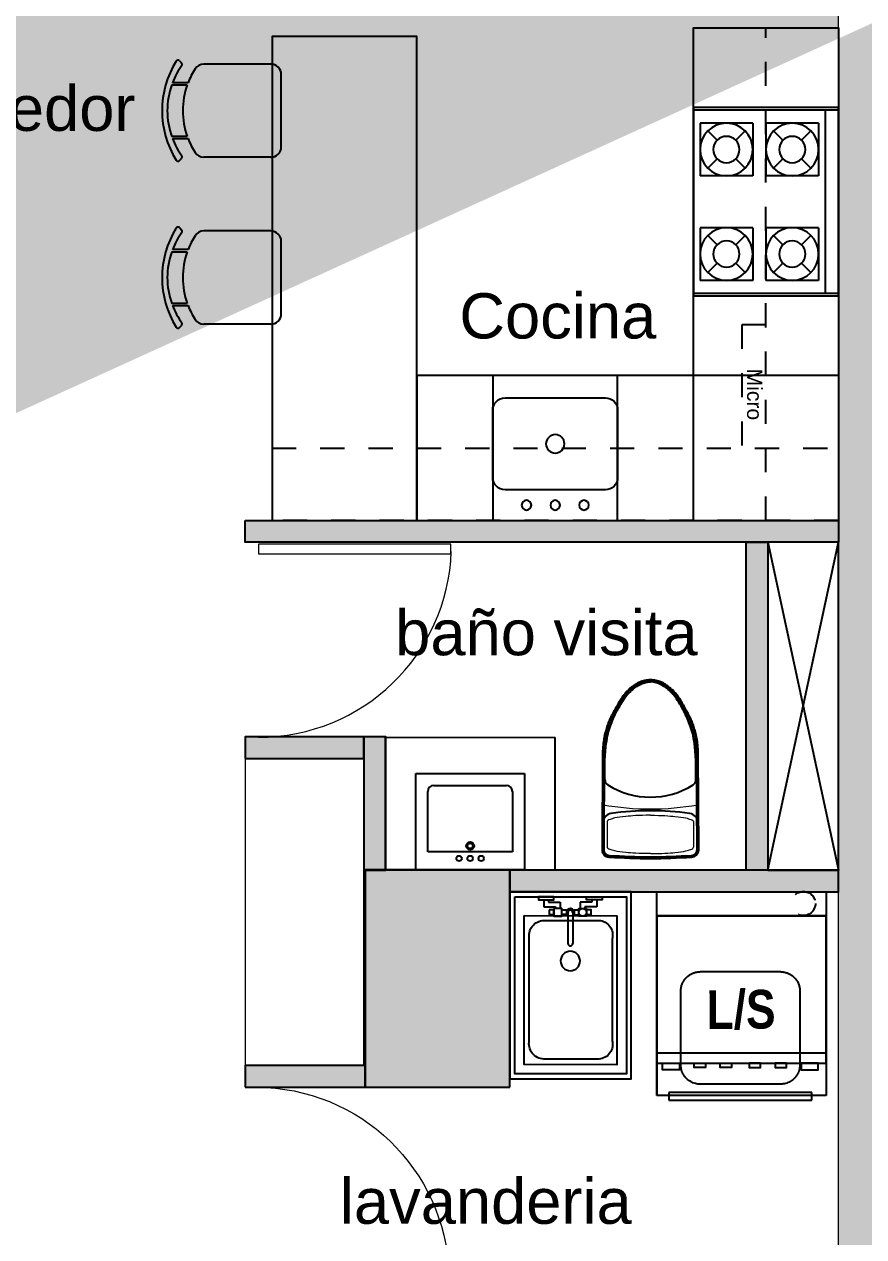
# Model space of a CAD drawing. Header units: metres. Extents: x -598 to 357, y -242 to 574.
# Drawn here: x -202.95 to -199.47, y 282.87 to 287.89 of the extents above; entities that cross this region are included whole.
import ezdxf

# ---------------------------------------------------------------- set-up
doc = ezdxf.new("R2010")
doc.units = ezdxf.units.M
doc.set_wipeout_variables(frame=1)
doc.linetypes.add('xref_Nivel TIPICO$0$HIDDEN2', pattern=[0.1875, 0.125, -0.0625])
for name, color, linetype, lineweight in [('A-DOOR', 1, 'Continuous', 18), ('Muro Mamspoteria', 5, 'Continuous', 9), ('P-SANR-FIXT', 251, 'Continuous', 18), ('xref_Nivel TIPICO$0$C-closets', 1, 'Continuous', 18)]:
    doc.layers.add(name, color=color, linetype=linetype, lineweight=lineweight)
for name, color, linetype in [('APTOS_SPZ_MCH_N2 MUNI$0$DUCTOS', 1, 'Continuous'), ('APTOS_SPZ_MCH_N2 MUNI$0$Muebles', 1, 'Continuous'), ('MINUSV', 7, 'Continuous'), ('Muebles fijos', 251, 'Continuous'), ('T-texto', 8, 'Continuous'), ('xref_Nivel TIPICO$0$C-cocinas', 1, 'Continuous'), ('xref_Nivel TIPICO$0$H-hatch mamposteria', 8, 'Continuous'), ('xref_Nivel TIPICO$0$H-hatch tablayeso', 9, 'Continuous'), ('xref_Nivel TIPICO$0$M-lavadora secadora', 1, 'Continuous'), ('xref_Nivel TIPICO$0$M-lavatrastos', 1, 'Continuous'), ('xref_Nivel TIPICO$0$M-muro tablayeso', 4, 'Continuous'), ('xref_Nivel TIPICO$0$M-pila', 1, 'Continuous')]:
    doc.layers.add(name, color=color, linetype=linetype)
doc.styles.get("Standard").update_dxf_attribs({"font": 'arial.ttf'})
doc.styles.add('xref_Nivel TIPICO$0$Arial (bold)', font='arialbd.ttf', dxfattribs={"height": 0.048848})
doc.styles.add('xref_Nivel TIPICO$0$Standard', font='arial.ttf')

# ---------------------------------------------------------------- blocks, each defined once
blk = doc.blocks.new('xref_Nivel TIPICO$0$SINK')
at = {"layer": 'xref_Nivel TIPICO$0$M-lavatrastos', "color": 8}
blk.add_lwpolyline([(-0.4518, 0), (0.0654, 0), (0.0654, -0.6), (-0.4518, -0.6)], close=True, dxfattribs=at)
at = {"layer": 'xref_Nivel TIPICO$0$M-lavatrastos'}
blk.add_lwpolyline([(0.0654, -0.1778, 0.414214), (0.0146, -0.127), (-0.401, -0.127, 0.414214), (-0.4518, -0.1778), (-0.4518, -0.4572, 0.414214), (-0.401, -0.508), (0.0146, -0.508, 0.414214), (0.0654, -0.4572)], format="xyb", close=True, dxfattribs=at)
for centre, radius in [((-0.3121, -0.0635), 0.0201), ((-0.1932, -0.0635), 0.0201), ((-0.0743, -0.0635), 0.0201), ((-0.1932, -0.3175), 0.0381)]:
    blk.add_circle(centre, radius, dxfattribs=at)
blk = doc.blocks.new('xref_Nivel TIPICO$0$GRIFO_MOPSKIN')
for p, q in [((0.01, 0.0845), (0.0325, 0.0845)), ((0.0325, 0.0845), (0.0325, 0.047)), ((0.01, 0.0695), (0.0175, 0.0695)), ((0.0175, 0.0695), (0.0175, 0.032)), ((0.0325, 0.047), (0.0375, 0.047)), ((0.0175, 0.032), (0.0375, 0.032)), ((0.0504, 0.0075), (0.1504, 0.0075)), ((0.0175, -0.07), (0.0175, -0.0325)), ((0.0175, -0.0325), (0.0375, -0.0325)), ((0.0504, -0.0075), (0.1504, -0.0075)), ((0.01, -0.07), (0.0175, -0.07)), ((0.0325, -0.085), (0.0325, -0.0475)), ((0.0325, -0.0475), (0.0375, -0.0475)), ((0.01, -0.085), (0.0325, -0.085))]:
    blk.add_line(p, q)
for points in [[(0, 0.102), (0.01, 0.102), (0.01, 0.052), (0, 0.052)], [(0.0375, 0.052), (0.0625, 0.052), (0.0625, 0.027), (0.0375, 0.027)], [(0.0425, 0.052), (0.0575, 0.052), (0.0575, 0.067), (0.0425, 0.067)], [(0.0429, 0.0125), (0.0579, 0.0125), (0.0579, 0.0275), (0.0429, 0.0275)], [(0.0375, -0.0525), (0.0625, -0.0525), (0.0625, -0.0275), (0.0375, -0.0275)], [(0.0425, -0.0125), (0.0575, -0.0125), (0.0575, -0.0275), (0.0425, -0.0275)], [(0, -0.1025), (0.01, -0.1025), (0.01, -0.0525), (0, -0.0525)], [(0.0425, -0.0675), (0.0575, -0.0675), (0.0575, -0.0525), (0.0425, -0.0525)]]:
    blk.add_lwpolyline(points, close=True)
blk.add_circle((0.05, 0.0395), 0.0125)
for centre, radius, start, end in [((0.0504, 0), 0.0125, 36.8699, 323.1301), ((0.0504, 0), 0.0075, 90, 270), ((0.1504, 0), 0.0075, 270, 90)]:
    blk.add_arc(centre, radius, start, end)
blk = doc.blocks.new('xref_Nivel TIPICO$0$PILA')
at = {"layer": 'xref_Nivel TIPICO$0$M-pila'}
for points in [[(0, 0.25), (0.7745, 0.25), (0.7745, -0.2525), (0, -0.2525)], [(0.0206, 0.2294), (0.0206, -0.2319), (0.7539, -0.2319), (0.7539, 0.2294)], [(0.0206, 0.2294), (0.0206, -0.2319), (0.7539, -0.2319), (0.7539, 0.2294)], [(0.0981, 0.1906), (0.0998, -0.1931), (0.7169, -0.1931), (0.7151, 0.1906)]]:
    blk.add_lwpolyline(points, close=True, dxfattribs=at)
blk.add_lwpolyline([(0.6932, -0.1178), (0.6932, 0.1097, 0.462552), (0.6157, 0.17), (0.196, 0.1698, 0.461917), (0.1186, 0.1095), (0.1186, -0.118, 0.478059), (0.1962, -0.1729), (0.6159, -0.1727, 0.47745)], format="xyb", close=True, dxfattribs=at)
blk.add_circle((0.2869, 0), 0.0403, dxfattribs=at)
at = {"layer": 'xref_Nivel TIPICO$0$M-pila', "xscale": -1.290849937925769, "yscale": 1.290849937925769, "zscale": 1.290849937925769, "rotation": 180}
blk.add_blockref('xref_Nivel TIPICO$0$GRIFO_MOPSKIN', (0.0206, 0), dxfattribs=at)
blk = doc.blocks.new('xref_Nivel TIPICO$0$LAVADORA SECADORA')
at = {"linetype": 'xref_Nivel TIPICO$0$HIDDEN2', "ltscale": 0.1}
blk.add_lwpolyline([(-0.1, 0.702), (0, 0.702), (0, 0), (-0.1, 0)], close=True, dxfattribs=at)
blk.add_circle((-0.0511, 0.607), 0.05, dxfattribs=at)
at = {"layer": 'xref_Nivel TIPICO$0$M-lavadora secadora'}
for p, q in [((0, 0), (0, 0.702)), ((0, 0.702), (0.7443, 0.702)), ((0, 0), (0, 0.702)), ((0.7443, 0.702), (0.7443, 0)), ((0.7311, 0.642), (0.7311, 0.05)), ((0.763, 0.642), (0.7311, 0.642)), ((0.763, 0.05), (0.763, 0.642)), ((0.0933, 0), (0, 0)), ((0, 0), (0.7443, 0)), ((0, 0), (0.0933, 0)), ((0.7443, 0), (0, 0)), ((0.7311, 0.05), (0.763, 0.05))]:
    blk.add_line(p, q, dxfattribs=at)
for points in [[(0, 0), (0.61, 0), (0.61, 0.702), (0, 0.702)], [(0.61, 0), (0.61, 0.702), (0.5682, 0.702), (0.5682, 0)], [(0.61, 0.6687), (0.61, 0.5985), (0.6383, 0.5985), (0.6383, 0.6687)], [(0.61, 0.5369), (0.61, 0.4905), (0.6287, 0.4905), (0.6287, 0.5369)], [(0.61, 0.4291), (0.61, 0.3827), (0.6287, 0.3827), (0.6287, 0.4291)], [(0.61, 0.2629), (0.61, 0.3093), (0.6287, 0.3093), (0.6287, 0.2629)], [(0.61, 0.1551), (0.61, 0.2015), (0.6287, 0.2015), (0.6287, 0.1551)], [(0.61, 0.0233), (0.61, 0.0935), (0.6383, 0.0935), (0.6383, 0.0233)]]:
    blk.add_lwpolyline(points, close=True, dxfattribs=at)
for points, knots in [([(0.231, 0.5087), (0.231, 0.531), (0.2518, 0.5697), (0.2879, 0.592), (0.3087, 0.592), (0.4594, 0.592), (0.61, 0.592)], [0, 0, 0, 1, 2, 3, 3, 3.968121, 3.968121, 3.968121]), ([(0.61, 0.592), (0.615, 0.592), (0.6199, 0.592), (0.6408, 0.592), (0.6768, 0.5697), (0.6977, 0.531), (0.6977, 0.5087), (0.6977, 0.35), (0.6977, 0.1833), (0.6977, 0.161), (0.6768, 0.1223), (0.6408, 0.1), (0.6199, 0.1), (0.615, 0.1), (0.61, 0.1)], [3.968121, 3.968121, 3.968121, 4, 4, 5, 6, 7, 7, 8, 8, 9, 10, 11, 11, 11.031879, 11.031879, 11.031879]), ([(0.61, 0.1), (0.4594, 0.1), (0.3087, 0.1), (0.2879, 0.1), (0.2518, 0.1223), (0.231, 0.161), (0.231, 0.1833), (0.231, 0.35), (0.231, 0.5087)], [11.031879, 11.031879, 11.031879, 12, 12, 13, 14, 15, 15, 16, 16, 16])]:
    blk.add_open_spline(points, degree=2, knots=knots, dxfattribs=at)
at = {"layer": 'xref_Nivel TIPICO$0$M-lavadora secadora', "style": 'xref_Nivel TIPICO$0$Arial (bold)', "oblique": 0.1717, "width": 0.818119}
blk.add_text('L/S', height=0.16054, rotation=90.5192, dxfattribs=at).set_placement((0.469, 0.2069))
blk = doc.blocks.new('Familia Puertas - P-7-13066183-AMUEBLADAS N8 _18_34')
at = {"layer": 'A-DOOR'}
for p, q in [((-0.4492, 1), (-0.5, 1)), ((-0.5, 1), (-0.5, 0)), ((-0.4492, 0), (-0.4492, 1)), ((-0.5, 0), (-0.4492, 0))]:
    blk.add_line(p, q, dxfattribs=at)
at = {"layer": 'A-DOOR', "color": 8, "true_color": 0x808080}
blk.add_arc((-0.4972, 0.0006), 1.0022, 359.96451, 87.98542, dxfattribs=at)
blk = doc.blocks.new('columna')
at = {"true_color": 0x939598}
h = blk.add_hatch(color=252, dxfattribs=at)
h.dxf.hatch_style = 1
h.paths.add_polyline_path([(154.7475, 259.8959), (155.6475, 259.8959), (155.6475, 259.2959), (154.7475, 259.2959)])
at = {"color": 252, "true_color": 0x939598}
blk.add_lwpolyline([(154.7475, 259.8959), (155.6475, 259.8959), (155.6475, 259.2959), (154.7475, 259.2959), (154.7475, 259.8959)], dxfattribs=at)
blk = doc.blocks.new('*U327')
at = {"layer": 'xref_Nivel TIPICO$0$H-hatch tablayeso', "transparency": 33554559}
h = blk.add_hatch(color=256, dxfattribs=at)
h.dxf.hatch_style = 1
h.paths.add_polyline_path([(0, 90), (0, 0), (496, 0), (496, 90)])
at = {"layer": 'xref_Nivel TIPICO$0$M-muro tablayeso'}
blk.add_lwpolyline([(496, 0), (0, 0), (0, 90), (496, 90), (496, 0)], dxfattribs=at)
blk = doc.blocks.new('*U334')
at = {"layer": 'xref_Nivel TIPICO$0$H-hatch tablayeso', "transparency": 33554559}
h = blk.add_hatch(color=256, dxfattribs=at)
h.dxf.hatch_style = 1
h.paths.add_polyline_path([(0, 90), (0, 0), (1360, 0), (1360, 90)])
at = {"layer": 'xref_Nivel TIPICO$0$M-muro tablayeso'}
blk.add_lwpolyline([(1360, 0), (0, 0), (0, 90), (1360, 90), (1360, 0)], dxfattribs=at)
blk = doc.blocks.new('*U332')
at = {"layer": 'xref_Nivel TIPICO$0$H-hatch tablayeso', "transparency": 33554559}
h = blk.add_hatch(color=256, dxfattribs=at)
h.dxf.hatch_style = 1
h.paths.add_polyline_path([(0, 90.9), (0, 0), (551.3, 0), (551.3, 90.9)])
at = {"layer": 'xref_Nivel TIPICO$0$M-muro tablayeso'}
blk.add_lwpolyline([(551.3, 0), (0, 0), (0, 90.9), (551.3, 90.9), (551.3, 0)], dxfattribs=at)
blk = doc.blocks.new('Toilet_Oval_17859 - MO- Inodoro-439146-NIVEL TIPICO 5 - 7  - AMOBLADO')
at = {"layer": 'P-SANR-FIXT', "lineweight": 50}
for p, q in [((-0.196, 0.4633), (-0.194, 0.0621)), ((0.194, 0.0621), (0.196, 0.4633))]:
    blk.add_line(p, q, dxfattribs=at)
at = {"layer": 'P-SANR-FIXT'}
for p, q in [((-0.1786, 0.3447), (-0.1786, 0.4512)), ((0.1786, 0.3447), (0.1786, 0.4512))]:
    blk.add_line(p, q, dxfattribs=at)
at = {"layer": 'P-SANR-FIXT', "lineweight": 25}
for p, q in [((-0.1887, 0.1708), (-0.1884, 0.0926)), ((0.1887, 0.1708), (0.1884, 0.0926))]:
    blk.add_line(p, q, dxfattribs=at)
at = {"layer": 'P-SANR-FIXT', "lineweight": 50}
for centre, radius, start, end in [((-0.1706, 0.4633), 0.0254, 90, 180), ((0, -1.9235), 2.4182, 90, 94.0453), ((0, -1.9235), 2.4182, 85.9547, 90), ((0.1706, 0.4633), 0.0254, 360, 90)]:
    blk.add_arc(centre, radius, start, end, dxfattribs=at)
at = {"layer": 'P-SANR-FIXT', "lineweight": 25}
for centre, radius, start, end in [((-0.1579, 0.3484), 0.0381, 180, 262.1046), ((0, 1.487), 1.1875, 262.1046, 277.8954), ((0.1579, 0.3484), 0.0381, 277.8954, 0), ((0, -0.0901), 0.3336, 58.0304, 121.9696), ((-0.1626, 0.1709), 0.0261, 122.4497, 180.2256), ((0.1626, 0.1709), 0.0261, 359.7744, 57.5503)]:
    blk.add_arc(centre, radius, start, end, dxfattribs=at)
at = {"layer": 'P-SANR-FIXT'}
blk.add_arc((0, -0.8197), 1.112, 79.8479, 100.1521, dxfattribs=at)
for points in [[(0, 0.4774), (-0.0484, 0.4774), (-0.1037, 0.4729), (-0.1428, 0.4681), (-0.1653, 0.461), (-0.1744, 0.4578), (-0.1786, 0.4531), (-0.1786, 0.4512)], [(0, 0.4774), (0.0484, 0.4774), (0.1037, 0.4729), (0.1428, 0.4681), (0.1653, 0.461), (0.1744, 0.4578), (0.1786, 0.4531), (0.1786, 0.4512)], [(0, 0.3185), (-0.0484, 0.3185), (-0.1037, 0.323), (-0.1428, 0.3278), (-0.1653, 0.3349), (-0.1744, 0.3381), (-0.1786, 0.3428), (-0.1786, 0.3447)], [(0, 0.3185), (0.0484, 0.3185), (0.1037, 0.323), (0.1428, 0.3278), (0.1653, 0.3349), (0.1744, 0.3381), (0.1786, 0.3428), (0.1786, 0.3447)]]:
    blk.add_open_spline(points, degree=3, knots=[0, 0, 0, 0, 0.1566407, 0.2861825, 0.3655305, 0.4088071, 0.4283279, 0.4283279, 0.4283279, 0.4283279], dxfattribs=at)
at = {"layer": 'P-SANR-FIXT', "lineweight": 50}
for points, knots in [([(-0.194, 0.0621), (-0.1937, 0.0503), (-0.1924, 0.028), (-0.189, 0.0038), (-0.1855, -0.0137), (-0.1826, -0.0259), (-0.1794, -0.0373), (-0.176, -0.048), (-0.1724, -0.0579), (-0.1688, -0.0672), (-0.165, -0.0758), (-0.1613, -0.084), (-0.1576, -0.0916), (-0.1529, -0.1013), (-0.1473, -0.1124), (-0.141, -0.1244), (-0.133, -0.1391), (-0.1251, -0.152), (-0.117, -0.1643), (-0.1107, -0.1733), (-0.1038, -0.1821), (-0.0962, -0.1908), (-0.0878, -0.1992), (-0.0783, -0.2075), (-0.0677, -0.2156), (-0.0585, -0.2217), (-0.0519, -0.2254), (-0.0482, -0.2275), (-0.0454, -0.2289), (-0.0426, -0.2302), (-0.0399, -0.2315), (-0.0376, -0.2325), (-0.0356, -0.2332), (-0.0335, -0.2339), (-0.0309, -0.2348), (-0.0276, -0.2357), (-0.0241, -0.2366), (-0.0201, -0.2374), (-0.0156, -0.2381), (-0.0092, -0.2391), (-0.0038, -0.2397), (0, -0.24)], [0, 0, 0, 0, 0.041667, 0.083333, 0.104167, 0.125, 0.145833, 0.166667, 0.1875, 0.208333, 0.229167, 0.25, 0.270833, 0.291667, 0.333333, 0.375, 0.416667, 0.5, 0.541667, 0.583333, 0.625, 0.666667, 0.708333, 0.75, 0.791667, 0.833333, 0.854167, 0.864583, 0.875, 0.885417, 0.895833, 0.90625, 0.911458, 0.916667, 0.927083, 0.9375, 0.947917, 0.958333, 0.96875, 0.979167, 1, 1, 1, 1]), ([(0, -0.24), (0.0038, -0.2397), (0.0092, -0.2391), (0.0156, -0.2381), (0.0201, -0.2374), (0.0241, -0.2366), (0.0276, -0.2357), (0.0309, -0.2348), (0.0341, -0.2338), (0.0371, -0.2327), (0.0399, -0.2315), (0.0426, -0.2302), (0.0454, -0.2289), (0.0482, -0.2275), (0.0519, -0.2254), (0.0585, -0.2217), (0.0677, -0.2156), (0.0783, -0.2075), (0.0878, -0.1992), (0.0962, -0.1908), (0.1038, -0.1821), (0.1107, -0.1733), (0.117, -0.1643), (0.1251, -0.152), (0.133, -0.1391), (0.141, -0.1244), (0.1473, -0.1124), (0.1529, -0.1013), (0.1576, -0.0916), (0.1613, -0.084), (0.165, -0.0758), (0.1688, -0.0672), (0.1724, -0.0579), (0.176, -0.048), (0.1794, -0.0373), (0.1826, -0.0259), (0.1855, -0.0137), (0.189, 0.0038), (0.1924, 0.028), (0.1937, 0.0503), (0.194, 0.0621)], [0, 0, 0, 0, 0.020833, 0.03125, 0.041667, 0.052083, 0.0625, 0.072917, 0.083333, 0.09375, 0.104167, 0.114583, 0.125, 0.135417, 0.145833, 0.166667, 0.208333, 0.25, 0.291667, 0.333333, 0.375, 0.416667, 0.458333, 0.5, 0.583333, 0.625, 0.666667, 0.708333, 0.729167, 0.75, 0.770833, 0.791667, 0.8125, 0.833333, 0.854167, 0.875, 0.895833, 0.916667, 0.958333, 1, 1, 1, 1])]:
    blk.add_open_spline(points, degree=3, knots=knots, dxfattribs=at)
at = {"layer": 'P-SANR-FIXT', "lineweight": 25}
for points in [[(-0.1884, 0.0926), (-0.1844, 0.0317), (-0.1781, -0.0197), (-0.1546, -0.0809), (-0.1328, -0.1236), (-0.1143, -0.1557), (-0.0938, -0.1851), (-0.066, -0.2094), (-0.0504, -0.2203), (-0.0177, -0.234), (0, -0.2337)], [(0.1884, 0.0926), (0.1844, 0.0317), (0.1781, -0.0197), (0.1546, -0.0809), (0.1328, -0.1236), (0.1143, -0.1557), (0.0938, -0.1851), (0.066, -0.2094), (0.0504, -0.2203), (0.0177, -0.234), (0, -0.2337)]]:
    blk.add_open_spline(points, degree=3, knots=[0, 0, 0, 0, 0.19509, 0.375915, 0.540569, 0.672678, 0.792703, 0.893059, 0.993012, 1.071971, 1.071971, 1.071971, 1.071971], dxfattribs=at)
blk = doc.blocks.new('L3')
blk.add_wipeout([(24.5796, 24.0767), (25.0296, 24.0767), (25.0296, 23.6767), (24.5796, 23.6767)]).dxf.layer = 'Muebles fijos'
at = {"layer": 'Muebles fijos'}
for p, q in [((24.5796, 24.0767), (25.0296, 24.0767)), ((24.5796, 23.6767), (24.5796, 24.0767)), ((24.6546, 24.0767), (24.9546, 24.0767)), ((25.0296, 24.0767), (25.0296, 23.6767)), ((24.6546, 24.0267), (24.9546, 24.0267)), ((24.6546, 24.0267), (24.9546, 24.0267)), ((24.5796, 23.7517), (24.5796, 24.0017)), ((24.6296, 23.7517), (24.6296, 24.0017)), ((24.6296, 23.7517), (24.6296, 24.0017)), ((24.9796, 24.0017), (24.9796, 23.7517)), ((24.9796, 24.0017), (24.9796, 23.7517)), ((25.0296, 24.0017), (25.0296, 23.6767)), ((24.9796, 23.7517), (24.6296, 23.7517)), ((24.9796, 23.7517), (24.8832, 23.7517)), ((25.0296, 23.6767), (24.5796, 23.6767)), ((25.0296, 23.6767), (24.5796, 23.6767))]:
    blk.add_line(p, q, dxfattribs=at)
for centre, radius in [((24.8046, 23.7766), 0.0161), ((24.8046, 23.7766), 0.0111), ((24.7588, 23.7245), 0.0111), ((24.8046, 23.7245), 0.0111), ((24.8504, 23.7245), 0.0111)]:
    blk.add_circle(centre, radius, dxfattribs=at)
for centre, start, end in [((24.6546, 24.0017), 90, 180), ((24.6546, 24.0017), 90, 180), ((24.9546, 24.0017), 0, 90), ((24.9546, 24.0017), 0, 90)]:
    blk.add_arc(centre, 0.025, start, end, dxfattribs=at)
blk = doc.blocks.new('*U335')
at = {"layer": 'xref_Nivel TIPICO$0$H-hatch tablayeso', "transparency": 33554559}
h = blk.add_hatch(color=256, dxfattribs=at)
h.dxf.hatch_style = 1
h.paths.add_polyline_path([(0, 90), (0, 0), (2456, 0), (2456, 90)])
at = {"layer": 'xref_Nivel TIPICO$0$M-muro tablayeso'}
blk.add_lwpolyline([(2456, 0), (0, 0), (0, 90), (2456, 90), (2456, 0)], dxfattribs=at)
blk = doc.blocks.new('APTOS_SPZ_MCH_N2 MUNI$0$SILLA-01')
at = {"layer": 'APTOS_SPZ_MCH_N2 MUNI$0$Muebles'}
for p, q in [((-0.1158, -0.043), (-0.1158, -0.1074)), ((-0.1072, -0.1042), (-0.1072, -0.0398)), ((0.1072, -0.0398), (0.1072, -0.1042)), ((0.1158, -0.1074), (0.1158, -0.043)), ((-0.2069, -0.0719), (-0.1982, -0.0806)), ((0.2069, -0.0719), (0.1982, -0.0806)), ((-0.193, -0.4504), (-0.193, -0.1726)), ((0.193, -0.4504), (0.193, -0.1726)), ((-0.1501, -0.4933), (0.1501, -0.4933))]:
    blk.add_line(p, q, dxfattribs=at)
for centre, radius, start, end in [((0, -0.3896), 0.3896, 58.1879, 121.8121), ((0, -0.3432), 0.3217, 111.1002, 125.577), ((0, -0.3432), 0.3217, 70.5288, 109.4712), ((0, -0.3432), 0.3217, 54.423, 68.8998), ((-0.2009, -0.0658), 0.00858, 121.8121, 225), ((-0.1922, -0.0745), 0.00858, 225, 305.577), ((0, -0.4075), 0.3217, 70.5288, 109.4712), ((0.1922, -0.0745), 0.00858, 234.423, 315), ((0.2009, -0.0658), 0.00858, 315, 58.1879), ((-0.1501, -0.1726), 0.0429, 122.579, 180), ((0, -0.4075), 0.3217, 111.1002, 122.579), ((0, -0.4075), 0.3217, 57.421, 68.8998), ((0.1501, -0.1726), 0.0429, 0, 57.421), ((-0.1501, -0.4504), 0.0429, 180, 270), ((0.1501, -0.4504), 0.0429, 270, 0)]:
    blk.add_arc(centre, radius, start, end, dxfattribs=at)
blk = doc.blocks.new('*U341')
at = {"layer": 'xref_Nivel TIPICO$0$H-hatch tablayeso', "transparency": 33554559}
h = blk.add_hatch(color=256, dxfattribs=at)
h.dxf.hatch_style = 1
h.paths.add_polyline_path([(0, 90), (0, 0), (490.6, 0), (490.6, 90)])
at = {"layer": 'xref_Nivel TIPICO$0$M-muro tablayeso'}
blk.add_lwpolyline([(490.6, 0), (0, 0), (0, 90), (490.6, 90), (490.6, 0)], dxfattribs=at)
blk = doc.blocks.new('*U339')
at = {"layer": 'xref_Nivel TIPICO$0$H-hatch tablayeso', "transparency": 33554559}
h = blk.add_hatch(color=256, dxfattribs=at)
h.dxf.hatch_style = 1
h.paths.add_polyline_path([(0, 90), (0, 0), (1357.7, 0), (1357.7, 90)])
at = {"layer": 'xref_Nivel TIPICO$0$M-muro tablayeso'}
blk.add_lwpolyline([(1357.7, 0), (0, 0), (0, 90), (1357.7, 90), (1357.7, 0)], dxfattribs=at)
blk = doc.blocks.new('xref_Nivel TIPICO$0$MUKO02PL')
at = {"layer": 'xref_Nivel TIPICO$0$C-cocinas', "linetype": 'ByBlock'}
for p, q in [((0.38, 0), (-0.38, 0)), ((-0.38, 0), (-0.38, -0.6)), ((0.38, 0), (0.38, -0.6)), ((0.38, -0.0545), (-0.38, -0.0545)), ((-0.1073, -0.0818), (-0.3255, -0.0818)), ((-0.3255, -0.0818), (-0.3255, -0.3)), ((-0.1073, -0.0818), (-0.1073, -0.3)), ((0.1073, -0.0818), (0.1073, -0.3)), ((0.3255, -0.0818), (0.1073, -0.0818)), ((0.3255, -0.0818), (0.3255, -0.3)), ((-0.2935, -0.1138), (-0.2549, -0.1523)), ((-0.1392, -0.1138), (-0.1778, -0.1523)), ((0.1392, -0.1138), (0.1778, -0.1523)), ((0.2935, -0.1138), (0.2549, -0.1523)), ((-0.2549, -0.2295), (-0.2935, -0.268)), ((-0.1778, -0.2295), (-0.1392, -0.268)), ((0.1778, -0.2295), (0.1392, -0.268)), ((0.2549, -0.2295), (0.2935, -0.268)), ((-0.1073, -0.3), (-0.3255, -0.3)), ((0.3255, -0.3), (0.1073, -0.3)), ((-0.3255, -0.3545), (-0.3255, -0.5727)), ((-0.1073, -0.3545), (-0.3255, -0.3545)), ((-0.2935, -0.3865), (-0.2549, -0.4251)), ((-0.1392, -0.3865), (-0.1778, -0.4251)), ((-0.1073, -0.3545), (-0.1073, -0.5727)), ((0.1073, -0.3545), (0.1073, -0.5727)), ((0.3255, -0.3545), (0.1073, -0.3545)), ((0.1392, -0.3865), (0.1778, -0.4251)), ((0.2935, -0.3865), (0.2549, -0.4251)), ((0.3255, -0.3545), (0.3255, -0.5727)), ((-0.2549, -0.5022), (-0.2935, -0.5408)), ((-0.1778, -0.5022), (-0.1392, -0.5408)), ((0.1778, -0.5022), (0.1392, -0.5408)), ((0.2549, -0.5022), (0.2935, -0.5408)), ((0.38, -0.6), (-0.38, -0.6)), ((-0.1073, -0.5727), (-0.3255, -0.5727)), ((0.3255, -0.5727), (0.1073, -0.5727))]:
    blk.add_line(p, q, dxfattribs=at)
at = {"layer": 'xref_Nivel TIPICO$0$C-cocinas', "color": 8, "linetype": 'ByBlock'}
blk.add_lwpolyline([(-0.39, 0), (0.39, 0), (0.39, -0.6), (-0.39, -0.6)], close=True, dxfattribs=at)
at = {"layer": 'xref_Nivel TIPICO$0$C-cocinas', "linetype": 'ByBlock'}
for centre, radius in [((-0.2164, -0.1909), 0.1091), ((0.2164, -0.1909), 0.1091), ((-0.2164, -0.1909), 0.0545), ((0.2164, -0.1909), 0.0545), ((-0.2164, -0.4636), 0.1091), ((0.2164, -0.4636), 0.1091), ((-0.2164, -0.4636), 0.0545), ((0.2164, -0.4636), 0.0545)]:
    blk.add_circle(centre, radius, dxfattribs=at)

msp = doc.modelspace()

# ---------------------------------------------------------------- hatches: boundary and pattern name
at = {"layer": 'xref_Nivel TIPICO$0$H-hatch mamposteria', "transparency": 33554585}
h = msp.add_hatch(color=256, dxfattribs=at)
h.dxf.hatch_style = 1
h.paths.add_polyline_path([(-193.8209, 300.2671), (-193.6809, 300.2671), (-193.6809, 301.9532), (-193.8209, 301.9532)], flags=17)
h.paths.add_polyline_path([(-192.6785, 304.9192), (-192.6788, 307.7882), (-192.8188, 307.7882), (-192.8185, 304.9192)], flags=17)
h.paths.add_polyline_path([(-196.4356, 277.4537), (-196.4356, 277.3137), (-194.2387, 277.3137), (-194.2387, 277.4537)])
h.paths.add_polyline_path([(-193.7788, 291.8773), (-193.7788, 291.6773), (-194.0782, 291.6764), (-194.0782, 291.7068), (-194.0982, 291.7076), (-194.0603, 291.8764)], flags=17)
h.paths.add_polyline_path([(-201.5387, 299.3882), (-201.5387, 299.5282), (-206.5387, 299.5282), (-206.5387, 299.3882)], flags=17)
h.paths.add_polyline_path([(-200.6387, 299.5282), (-200.6387, 299.3882), (-199.5787, 299.3882), (-199.5787, 295.7759), (-199.4387, 295.7759), (-199.4387, 300.2882), (-199.5787, 300.2882), (-199.5787, 299.5282)], flags=17)
h.paths.add_polyline_path([(-207.2787, 303.289), (-207.1387, 303.289), (-207.1387, 302.6038), (-207.2787, 302.6038)])
h.paths.add_polyline_path([(-207.1387, 303.889), (-207.2787, 303.889), (-207.2787, 308.8282), (-206.5387, 308.8282), (-206.5387, 308.6882), (-207.1387, 308.6882)])
h.paths.add_polyline_path([(-198.4448, 308.2982), (-198.4448, 308.4382), (-193.8788, 308.4382), (-193.8788, 308.2982)], flags=17)
h.paths.add_polyline_path([(-204.1337, 308.6882), (-204.1337, 308.8282), (-203.6587, 308.8282), (-203.6587, 308.6882)])
h.paths.add_polyline_path([(-207.2787, 300.2882), (-207.1387, 300.2882), (-207.1387, 299.3882), (-207.2787, 299.3882)])
h.paths.add_polyline_path([(-207.1387, 285.3896), (-207.2787, 285.3896), (-207.2787, 286.9226), (-206.0637, 286.9226), (-206.0637, 286.7826), (-207.1387, 286.7826)])
h.paths.add_polyline_path([(-207.1387, 280.3359), (-207.2787, 280.3359), (-207.2787, 282.4896), (-207.1387, 282.4896)])
h.paths.add_polyline_path([(-192.6834, 284.5896), (-192.8191, 284.5896), (-192.8191, 282.9377), (-192.6825, 282.9377)], flags=17)
h.paths.add_polyline_path([(-201.5387, 279.1221), (-201.6787, 279.1221), (-201.6787, 278.0136), (-203.0387, 278.0136), (-203.0387, 277.8736), (-201.6787, 277.8736), (-201.6787, 276.4656), (-201.1587, 276.4656), (-201.1587, 276.6056), (-201.5387, 276.6056)])
h.paths.add_polyline_path([(-197.1472, 288.8482), (-197.1472, 288.7082), (-199.4387, 288.7082), (-199.4387, 276.4656), (-199.9587, 276.4656), (-199.9587, 276.6056), (-199.5787, 276.6056), (-199.5787, 288.8482)])
h.paths.add_polyline_path([(-206.5387, 278.0136), (-206.5387, 277.8736), (-207.2787, 277.8736), (-207.2787, 279.3359), (-207.1387, 279.3359), (-207.1387, 278.0136)])
h.paths.add_polyline_path([(-207.2787, 284.3896), (-207.2777, 283.4896), (-207.1377, 283.4896), (-207.1387, 284.3896)])
h.paths.add_polyline_path([(-207.1387, 293.8296), (-207.2787, 293.8296), (-207.2787, 292.6773), (-207.1387, 292.6773)], flags=17)
h.paths.add_polyline_path([(-207.2787, 296.3626), (-205.745, 296.3626), (-205.745, 296.2226), (-207.1387, 296.2226), (-207.1377, 294.8296), (-207.2777, 294.8296)])
edge = h.paths.add_edge_path()
edge.add_line((-192.6783, 304.3442), (-192.8188, 304.3442))
edge.add_line((-192.8188, 304.3442), (-192.8188, 303.9932))
edge.add_line((-192.8188, 303.9932), (-194.4817, 303.9932))
edge.add_line((-194.4817, 303.9932), (-194.4817, 303.8532))
edge.add_line((-194.4817, 303.8532), (-192.6788, 303.8532))
edge.add_line((-192.6788, 303.8532), (-192.6788, 304.3442))
edge.add_line((-207.2777, 284.3896), (-207.1377, 284.3896))
edge.add_line((-192.6788, 290.9773), (-192.6788, 289.2277))
edge.add_line((-192.6788, 289.2277), (-195.489, 289.2277))
edge.add_line((-197.6472, 289.8482), (-197.7872, 289.8482))
edge.add_line((-198.4448, 308.3002), (-198.4448, 308.4402))
edge.add_line((-193.4387, 277.3137), (-193.4387, 277.4537))
edge.add_line((-192.8191, 280.6668), (-192.6811, 280.6668))
edge.add_line((-192.8191, 281.2668), (-192.6815, 281.2668))
edge.add_line((-194.8918, 293.7277), (-195.489, 293.7277))
edge.add_line((-195.489, 293.7277), (-195.489, 296.0877))
edge.add_line((-195.489, 296.0877), (-197.7872, 296.0877))
edge.add_line((-197.7872, 296.0877), (-197.7872, 296.3277))
edge.add_line((-195.0642, 291.6773), (-195.0642, 291.7076))
edge.add_line((-195.0642, 291.7076), (-195.0462, 291.7076))
edge.add_line((-195.0462, 291.7076), (-195.0823, 291.8773))
edge.add_line((-193.8128, 293.9277), (-192.8864, 293.9277))
edge.add_line((-192.8864, 293.9277), (-192.8864, 296.0277))
edge.add_line((-192.8864, 296.0277), (-195.289, 296.0277))
edge.add_line((-195.289, 296.0277), (-195.289, 293.9277))
edge.add_line((-195.289, 293.9277), (-194.8737, 293.9277))
edge.add_line((-197.7872, 296.3277), (-197.6472, 296.3277))
edge.add_line((-197.6472, 296.3277), (-197.6472, 296.2277))
edge.add_line((-197.6472, 296.2277), (-192.6788, 296.2277))
edge.add_line((-192.6788, 296.2277), (-192.6788, 293.7277))
edge.add_line((-192.6788, 293.7277), (-193.795, 293.7277))
edge.add_line((-193.4387, 277.3137), (-193.4387, 277.4537))
edge.add_line((-193.4387, 277.4537), (-192.8191, 277.4537))
edge.add_line((-192.8191, 277.4537), (-192.8191, 280.6668))
edge.add_line((-192.6811, 280.6668), (-192.6791, 277.3137))
edge.add_line((-192.682, 281.2668), (-192.682, 282.1377))
edge.add_line((-192.682, 282.1377), (-192.8191, 282.1377))
edge.add_line((-192.6791, 277.3137), (-193.4387, 277.3137))
edge.add_line((-192.8191, 282.1377), (-192.8191, 281.2668))
edge.add_line((-192.6864, 290.9773), (-192.8864, 290.9773))
edge.add_line((-197.6472, 289.8482), (-197.6472, 291.1205))
edge.add_line((-197.6472, 291.1205), (-195.489, 291.1205))
edge.add_line((-195.489, 291.1205), (-195.489, 289.2277))
edge.add_line((-195.489, 291.2605), (-197.7872, 291.2605))
edge.add_line((-197.7872, 291.2605), (-197.7872, 289.8482))
edge.add_line((-195.0823, 291.8773), (-195.489, 291.8773))
edge.add_line((-195.489, 291.8773), (-195.489, 291.2605))
edge.add_line((-195.289, 291.6773), (-195.0642, 291.6773))
edge.add_line((-192.8864, 290.9773), (-192.8864, 289.4277))
edge.add_line((-192.8864, 289.4277), (-195.289, 289.4277))
edge.add_line((-195.289, 289.4277), (-195.289, 291.6773))
h.paths.add_polyline_path([(-202.5387, 308.6882), (-202.5387, 308.8282), (-203.0587, 308.8282), (-203.0587, 308.6882)])
h.paths.add_polyline_path([(-201.5387, 308.8282), (-201.5387, 308.6882), (-199.5787, 308.6882), (-199.5787, 301.2882), (-199.4387, 301.2882), (-199.4387, 308.2982), (-199.0448, 308.2982), (-199.0448, 308.4382), (-199.4387, 308.4382), (-199.4387, 308.8282)])
h.paths.add_polyline_path([(-207.2775, 290.9773), (-207.1376, 290.9773), (-207.1364, 291.8773), (-207.2764, 291.8773)], flags=17)
h.paths.add_polyline_path([(-207.2785, 290.0882), (-199.5787, 290.0882), (-199.5787, 294.7759), (-199.4387, 294.7759), (-199.4387, 289.8482), (-199.5787, 289.8482), (-199.5787, 289.9482), (-207.2787, 289.9482)])
h.paths.add_polyline_path([(-197.7872, 301.4282), (-198.3387, 301.4282), (-198.3387, 301.2882), (-197.7872, 301.2882), (-197.7872, 297.3277), (-197.6472, 297.3277), (-197.6472, 300.9846), (-194.7209, 300.9846), (-194.7209, 301.1246), (-197.6472, 301.1246), (-197.6472, 305.2952), (-196.8109, 305.2952), (-196.8109, 305.4352), (-198.3387, 305.4352), (-198.3387, 305.2952), (-197.7872, 305.2952)], flags=17)

# ---------------------------------------------------------------- linework, layer by layer
at = {"layer": 'APTOS_SPZ_MCH_N2 MUNI$0$DUCTOS'}
for points in [[(-199.8712, 284.3896), (-199.5787, 285.7474)], [(-199.8712, 285.7474), (-199.5787, 284.3896)]]:
    msp.add_lwpolyline(points, dxfattribs=at)
msp.add_lwpolyline([(-199.5787, 285.7474), (-199.8712, 285.7474), (-199.8712, 284.3896), (-199.5787, 284.3896)], close=True, dxfattribs=at)
at = {"layer": 'Muro Mamspoteria'}
msp.add_line((-199.5787, 276.6056), (-199.5787, 288.8482), dxfattribs=at)
at = {"layer": 'xref_Nivel TIPICO$0$C-closets'}
msp.add_lwpolyline([(-202.0347, 283.5796), (-201.5441, 283.5796), (-201.5441, 284.8509), (-202.0347, 284.8509)], close=True, dxfattribs=at)
at = {"layer": 'xref_Nivel TIPICO$0$C-cocinas'}
for points in [[(-200.1787, 285.8374), (-200.1787, 287.878), (-199.5787, 287.878), (-199.5787, 285.8374)], [(-201.324, 285.8374), (-201.324, 287.8426), (-201.924, 287.8426), (-201.924, 285.8374)], [(-199.5787, 286.4374), (-201.3237, 286.4374), (-201.3243, 285.8374)]]:
    msp.add_lwpolyline(points, dxfattribs=at)
at = {"layer": 'xref_Nivel TIPICO$0$C-cocinas', "linetype": 'xref_Nivel TIPICO$0$HIDDEN2', "ltscale": 0.5}
for points in [[(-199.8787, 285.8374), (-199.8787, 287.878)], [(-199.8787, 286.6481), (-199.9787, 286.6481), (-199.9787, 286.1374)], [(-201.924, 286.1374), (-199.5787, 286.1374)], [(-199.5787, 285.8374), (-201.924, 285.8374)]]:
    msp.add_lwpolyline(points, dxfattribs=at)

# ---------------------------------------------------------------- block references
at = {"layer": 'APTOS_SPZ_MCH_N2 MUNI$0$Muebles', "rotation": 89.99999999999999}
for p in [(-202.3792, 287.5351), (-202.3792, 286.8437)]:
    msp.add_blockref('APTOS_SPZ_MCH_N2 MUNI$0$SILLA-01', p, dxfattribs=at)
at = {"layer": 'MINUSV', "xscale": -1, "rotation": 270}
msp.add_blockref('columna', (-460.8346, 128.7422), dxfattribs=at)
at = {"layer": 'Muro Mamspoteria', "lineweight": 0, "yscale": 0.7960678973457521, "zscale": 0.7960678973457521, "rotation": 270}
for p, xscale in [((-201.9794, 285.3416), 0.7960678973457521), ((-201.9897, 283.0877), -0.7960678973457521)]:
    msp.add_blockref('Familia Puertas - P-7-13066183-AMUEBLADAS N8 _18_34', p, dxfattribs=dict(at, xscale=xscale))
at = {"layer": 'P-SANR-FIXT', "rotation": 180}
msp.add_blockref('Toilet_Oval_17859 - MO- Inodoro-439146-NIVEL TIPICO 5 - 7  - AMOBLADO', (-200.3572, 284.9348), dxfattribs=at)
at = {"layer": 'xref_Nivel TIPICO$0$C-cocinas', "xscale": -1, "rotation": 270}
msp.add_blockref('xref_Nivel TIPICO$0$MUKO02PL', (-199.5787, 287.1577), dxfattribs=at)
at = {"layer": 'xref_Nivel TIPICO$0$M-lavadora secadora', "rotation": 270}
msp.add_blockref('xref_Nivel TIPICO$0$LAVADORA SECADORA', (-200.3307, 284.1996), dxfattribs=at)
at = {"layer": 'xref_Nivel TIPICO$0$M-lavatrastos', "xscale": -1, "rotation": 180}
msp.add_blockref('xref_Nivel TIPICO$0$SINK', (-200.5582, 285.8374), dxfattribs=at)
at = {"layer": 'xref_Nivel TIPICO$0$M-muro tablayeso', "yscale": 0.001, "zscale": 0.001}
for name, p, xscale, rotation in [('*U335', (-199.5787, 285.8374), 0.001, 180), ('*U339', (-199.8712, 284.3896), 0.001, 89.99999999999999), ('*U332', (-201.4532, 284.9409), -0.001, 90)]:
    msp.add_blockref(name, p, dxfattribs=dict(at, xscale=xscale, rotation=rotation))
at = {"layer": 'xref_Nivel TIPICO$0$M-muro tablayeso', "xscale": -0.001, "yscale": 0.001, "zscale": 0.001}
for name, p in [('*U341', (-201.5441, 284.8509)), ('*U334', (-199.5787, 284.2996)), ('*U327', (-201.5387, 283.4896))]:
    msp.add_blockref(name, p, dxfattribs=at)
at = {"layer": 'xref_Nivel TIPICO$0$M-pila', "xscale": -1, "rotation": 90}
msp.add_blockref('xref_Nivel TIPICO$0$PILA', (-200.6887, 284.2996), dxfattribs=at)

# ---------------------------------------------------------------- texts
at = {"layer": 'T-texto', "char_height": 0.1875}
for s, width, insert, attachment_point in [('Sala/Comedor', 0.126065, (-204.1636, 287.4487), 7), ('Cocina', 0.126065, (-201.1483, 286.5887), 7), ('baño visita', 1.852233, (-201.4138, 285.4668), 1), ('lavanderia', 0.126065, (-201.643, 282.9213), 7)]:
    msp.add_mtext_dynamic_manual_height_columns(s, width=width, gutter_width=0.9375, heights=[0], dxfattribs=dict(at, insert=insert, attachment_point=attachment_point))
at = {"layer": 'xref_Nivel TIPICO$0$C-cocinas', "linetype": 'xref_Nivel TIPICO$0$HIDDEN2', "ltscale": 0.5, "insert": (-199.8942, 286.4665), "char_height": 0.0625, "attachment_point": 1, "rotation": 270, "style": 'xref_Nivel TIPICO$0$Standard'}
msp.add_mtext_dynamic_manual_height_columns('Micro', width=0.004393, gutter_width=0.3125, heights=[0], dxfattribs=at)

# ---------------------------------------------------------------- next in the draw order: block references
at = {"layer": 'Muebles fijos'}
msp.add_blockref('L3', (-225.9083, 260.713), dxfattribs=at)

# ---------------------------------------------------------------- next in the draw order: linework, layer by layer
msp.add_lwpolyline([(-201.4541, 284.3896), (-201.4541, 284.9396), (-200.7532, 284.9388), (-200.7532, 284.3888), (-201.4541, 284.3896)], dxfattribs=at)

doc.saveas('drawing.dxf')
